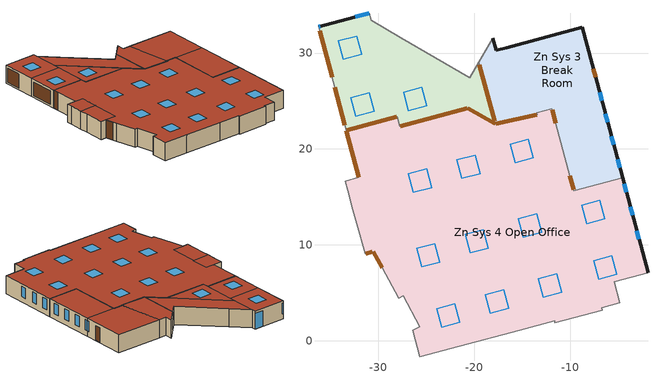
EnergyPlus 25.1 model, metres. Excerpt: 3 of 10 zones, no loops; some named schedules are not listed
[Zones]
Zn Sys 1 Reception
 floor outside (OtherFloorU071): -29.4,28.42 -28.04,23.35 -33.35,21.92 -34.71,27 z0; -30.94,34.15 -29.4,28.42 -34.71,27 -36.25,32.73 z0; -30.75,33.44 -27.69,31.61 -20.47,27.43 -19.53,29.03 -17.81,22.59 -29.7,29.53 z0; -29.7,29.53 -20.69,24.28 -27.78,22.38 z0
 wall outside (MetalFrameWallU055): -30.94,34.15 -36.25,32.73 z0:3.05
 wall to Zn Sys 4 Open Office (MetalFrameWallInterior): -33.35,21.92 -28.04,23.35 -27.78,22.38 -20.69,24.28 -17.81,22.59 z0:3.05
 wall to Zn Sys 9 Library (MetalFrameWallInterior): -36.25,32.73 -34.71,27 -33.35,21.92 z0:3.05
 wall to Zn Sys 2 Conference (MetalFrameWallInterior): -19.53,29.03 -20.47,27.43 -27.69,31.61 -30.75,33.44 -30.94,34.15 z0:3.05
 wall to Zn Sys 3 Break Room (MetalFrameWallInterior): -17.81,22.59 -19.53,29.03 z0:3.05
 window (Exterior Window - Fixed): -30.94,34.15 -32.4,33.76 z0:2.68; -36.08,32.77 -36.25,32.73 z0.91:2.68
 door inside (Interior Door): -33.32,21.94 -28.08,23.34 z0.05:3.02; -36.13,32.3 -34.84,27.47 z0.27:2.67; -34.56,26.44 -33.5,22.46 z0.34:2.63; -17.88,22.86 -19.47,28.79 z0.16:2.87; -20.67,24.26 -17.84,22.61 z0.03:3; -27.73,22.39 -20.76,24.26 z0.05:2.96
 roof outside (FlatNonresWoodFramingAndOtherRoofU028): -33.35,21.92 -28.04,23.35 -29.4,28.42 -34.71,27 z3.05; -34.71,27 -29.4,28.42 -30.94,34.15 -36.25,32.73 z3.05; -17.81,22.59 -19.53,29.03 -20.47,27.43 -27.69,31.61 -30.75,33.44 -29.7,29.53 z3.05; -27.78,22.38 -20.69,24.28 -29.7,29.53 z3.05
 skylight (Skylight - Fixed): -32.36,23.43 -30.44,23.95 -30.96,25.87 -32.87,25.35 z3.05; -33.66,29.35 -31.75,29.86 -32.26,31.77 -34.17,31.26 z3.05; -26.87,23.97 -24.94,24.49 -25.46,26.41 -27.39,25.89 z3.05
Zn Sys 3 Break Room
 floor outside (OtherFloorU071): -18.07,31.53 -17.74,30.27 -16.61,30.57 -13.43,23.58 -17.81,22.59 -19.53,29.03 z0; -8.76,32.68 -6.84,25.54 -13.51,23.75 -16.61,30.57 z0; -6.84,25.54 -4.55,16.99 -9.62,15.63 -11.91,24.18 z0
 wall outside (MetalFrameWallU055): -4.55,16.99 -6.84,25.54 -8.76,32.68 -16.61,30.57 -17.74,30.27 -18.07,31.53 z0:3.05
 wall to Zn Sys 2 Conference (MetalFrameWallInterior): -18.07,31.53 -19.53,29.03 z0:3.05
 wall to Zn Sys 4 Open Office (MetalFrameWallInterior): -17.81,22.59 -13.43,23.58 -13.51,23.75 -11.91,24.18 -9.62,15.63 -4.55,16.99 z0:3.05
 window (Exterior Window - Fixed): -4.84,18.05 -5.07,18.94 / -5.47,20.42 -5.71,21.3 / -6.1,22.78 -6.34,23.66 / -6.71,25.03 -6.84,25.54 / -6.84,25.54 -6.94,25.92 z0.91:2.68
 door inside (Interior Door): -17.75,22.6 -13.5,23.56 z0.04:3; -10.03,17.18 -9.66,15.76 z0.18:2.86; -11.88,24.07 -11.51,22.69 z0.16:2.92
 door (ExtOpaqueDoorU070): -7.36,27.47 -7.6,28.36 z0.15:2.59
 roof outside (FlatNonresWoodFramingAndOtherRoofU028): -17.81,22.59 -13.43,23.58 -16.61,30.57 -17.74,30.27 -18.07,31.53 -19.53,29.03 z3.05; -13.51,23.75 -6.84,25.54 -8.76,32.68 -16.61,30.57 z3.05; -9.62,15.63 -4.55,16.99 -6.84,25.54 -11.91,24.18 z3.05
Zn Sys 4 Open Office
 floor outside (OtherFloorU071): -20.69,24.28 -17.81,22.59 -13.43,23.58 -13.51,23.75 -11.91,24.18 -9.62,15.63 -4.55,16.99 -1.89,7.07 -5.4,6.13 -4.82,3.95 -6.71,3.44 -6.64,3.19 -11.59,1.86 -11.64,2.09 -15.24,1.12 -21.58,-0.58 -25.68,-1.67 -26.42,1.08 -25.68,1.48 -27.43,4.7 -27.88,4.45 -29.6,7.61 -30.56,9.29 -28.58,9.82 -30.62,17.41 -32.04,17.03 -33.35,21.92 -28.04,23.35 -27.78,22.38 z0; -30.62,17.41 -29.81,14.42 -32.67,13.65 -33.22,15.69 -33.47,16.65 z0; -29.81,14.42 -28.58,9.82 -31.4,9.06 -32.28,12.18 -32.67,13.65 z0
 wall outside (MetalFrameWallU055): -1.89,7.07 -4.55,16.99 z0:3.05
 wall to Zn Sys 6 Conference-Support (MetalFrameWallInterior): -4.82,3.95 -5.4,6.13 -1.89,7.07 / -25.68,-1.67 -21.58,-0.58 -15.24,1.12 -11.64,2.09 -11.59,1.86 -6.64,3.19 z0:3.05
 wall to Zn Sys 7 Restrooms (WoodFrameIntWallU099): -6.64,3.19 -6.71,3.44 -4.82,3.95 z0:3.05
 wall to Zn Sys 5 Conference-Office (MetalFrameWallInterior): -31.4,9.06 -30.56,9.29 -29.6,7.61 -27.88,4.45 -27.43,4.7 -25.68,1.48 -26.42,1.08 -25.68,-1.67 z0:3.05
 wall to Zn Sys 8 IT and Elec (MetalFrameWallInterior): -33.22,15.69 -32.67,13.65 -32.28,12.18 z0:3.05
 wall to Zn Sys 9 Library (MetalFrameWallInterior): -33.35,21.92 -32.04,17.03 -33.47,16.65 -33.22,15.69 z0:3.05
 wall to Zn Sys 10 Elec (WoodFrameIntWallU099 Reversed): -32.28,12.18 -31.4,9.06 z0:3.05
 window (Exterior Window - Fixed): -2.84,10.61 -3.08,11.49 / -3.51,13.09 -3.74,13.97 / -4.14,15.46 -4.38,16.35 z0.91:2.68
 door inside (Interior Door): -30.55,9.27 -29.61,7.63 z0.04:3.01; -31.31,9.09 -30.65,9.27 z0.09:2.87; -33.34,21.87 -32.05,17.06 z0.04:2.99
 roof outside (FlatNonresWoodFramingAndOtherRoofU028): -25.68,-1.67 -21.58,-0.58 -15.24,1.12 -11.64,2.09 -11.59,1.86 -6.64,3.19 -6.71,3.44 -4.82,3.95 -5.4,6.13 -1.89,7.07 -4.55,16.99 -9.62,15.63 -11.91,24.18 -13.51,23.75 -13.43,23.58 -17.81,22.59 -20.69,24.28 -27.78,22.38 -28.04,23.35 -33.35,21.92 -32.04,17.03 -30.62,17.41 -28.58,9.82 -30.56,9.29 -29.6,7.61 -27.88,4.45 -27.43,4.7 -25.68,1.48 -26.42,1.08 z3.05; -32.67,13.65 -29.81,14.42 -30.62,17.41 -33.47,16.65 -33.22,15.69 z3.05; -31.4,9.06 -28.58,9.82 -29.81,14.42 -32.67,13.65 -32.28,12.18 z3.05
 skylight (Skylight - Fixed): -26.37,15.47 -24.46,15.98 -24.98,17.91 -26.89,17.4 z3.05; -21.29,16.92 -19.39,17.44 -19.91,19.37 -21.81,18.86 z3.05; -7.05,6.42 -5.15,6.93 -5.66,8.86 -7.57,8.35 z3.05; -15.76,18.58 -13.85,19.09 -14.37,21.03 -16.28,20.51 z3.05; -14.9,10.81 -13,11.32 -13.51,13.25 -15.42,12.74 z3.05; -20.44,9.15 -18.53,9.66 -19.05,11.6 -20.95,11.08 z3.05; -25.51,7.7 -23.6,8.21 -24.12,10.14 -26.03,9.63 z3.05; -8.3,12.19 -6.39,12.7 -6.91,14.63 -8.81,14.12 z3.05; -12.8,4.52 -10.89,5.03 -11.41,6.97 -13.32,6.46 z3.05; -18.33,2.87 -16.43,3.38 -16.94,5.31 -18.85,4.8 z3.05; -23.41,1.41 -21.5,1.92 -22.02,3.85 -23.92,3.34 z3.05
[Building]
Building: North Axis {deg}=345; Terrain=Suburbs; Solar Distribution=FullExterior; Maximum Number of Warmup Days=50
[Site:Location]
LOS ANGELES USC: Latitude {deg}=38.69; Longitude {deg}=-121.6; Time Zone {hr}=-8; Elevation {m}=54.5592
[Site:WaterMainsTemperature]
Calculation Method=Schedule; Temperature Schedule=WaterMainCZ09
[SizingPeriod:DesignDay] Day of Month=21; Day Type=SummerDesignDay; Dry-Bulb Temperature Range Modifier Type=DefaultMultipliers; Humidity Condition Type=Wetbulb; Barometric Pressure {Pa}=100663; Wind Speed {m/s}=0.6; Wind Direction {deg}=260; Rain Indicator=No; Snow Indicator=No; Daylight Saving Time Indicator=No; Solar Model Indicator=ASHRAETau; Begin Environment Reset Mode=FullResetAtBeginEnvironment
Name | Month | Maximum Dry-Bulb Temperature {C} | Daily Dry-Bulb Temperature Range {deltaC} | Wetbulb or DewPoint at Maximum Dry-Bulb {C} | ASHRAE Clear Sky Optical Depth for Beam Irradiance (taub) | ASHRAE Clear Sky Optical Depth for Diffuse Irradiance (taud)
LOS ANGELES USC  August .4% Condns DB=>MCWB | 8 | 33.7 | 9.6 | 21.2 | 0.383 | 2.433
LOS ANGELES USC  July .4% Condns DB=>MCWB | 7 | 33.8 | 9.2 | 22.1 | 0.402 | 2.401
LOS ANGELES USC  June .4% Condns DB=>MCWB | 6 | 32.3 | 8.2 | 20.7 | 0.405 | 2.324
LOS ANGELES USC  November .4% Condns DB=>MCWB | 11 | 31.9 | 10.4 | 15.4 | 0.325 | 2.558
[Material]
Name | Roughness | Thickness {m} | Conductivity {W/m-K} | Density {kg/m3} | Specific Heat {J/kg-K} | Thermal Absorptance | Solar Absorptance | Visible Absorptance
Air - Metal Wall Framing - 16 or 24 in. OC; Air - Metal Wall Framing - 16 or 24 in. OC 1 | Smooth | 0.1397 | 1.22017 | 1.28148 | 1004.832 | 0.9 | 0.7 | 0.7
Carpet - 3/4 in. | Smooth | 0.01905 | 0.0455183 | 288.332 | 1381.644 | 0.9 | 0.7 | 0.8
Compliance Insulation R0.02 | Smooth | 8.10768e-05 | 0.0230188 | 16.0185 | 1130.436 | 0.9 | 0.7 | 0.7
Compliance Insulation R1.41 | Smooth | 0.00571591 | 0.0230188 | 16.0185 | 1130.436 | 0.9 | 0.7 | 0.7
Compliance Insulation R14.60 | Smooth | 0.0591861 | 0.0230188 | 16.0185 | 1130.436 | 0.9 | 0.7 | 0.7
Compliance Insulation R34.93 | Smooth | 0.141601 | 0.0230188 | 16.0185 | 1130.436 | 0.9 | 0.7 | 0.8
Compliance Insulation R9.83 | MediumRough | 0.0398691 | 0.0230188 | 16.0185 | 1130.436 | 0.9 | 0.7 | 0.8
Gypsum Board - 1/2 in.; Gypsum Board - 1/2 in. 2 | Smooth | 0.0127 | 0.158656 | 640.739 | 1130.436 | 0.9 | 0.7 | 0.8
Gypsum Board - 1/2 in. 1 | MediumRough | 0.0127 | 0.158656 | 640.739 | 1130.436 | 0.9 | 0.7 | 0.8
Gypsum Board - 5/8 in. | MediumRough | 0.016002 | 0.158656 | 640.739 | 1130.436 | 0.9 | 0.7 | 0.8
Metal Standing Seam - 1/16 in. | MediumRough | 0.0015875 | 2.21534 | 7820.53 | 502.416 | 0.75 | 0.37 | 0.75
Plywood - 5/8 in. | Smooth | 0.016002 | 0.11544 | 480.554 | 1884.06 | 0.9 | 0.7 | 0.7
Stucco - 7/8 in. | MediumRough | 0.022352 | 0.700948 | 1855.1 | 837.36 | 0.9 | 0.7 | 0.8
[Material:NoMass] Thermal Absorptance=0.9; Solar Absorptance=0.7; Visible Absorptance=0.7
Name | Roughness | Thermal Resistance {m2-K/W}
ExtOpaqueDoorU070 Material | MediumSmooth | 0.101893
Interior Door Material | MediumSmooth | 0.290583
Wood Frame w/ R11.25 | Smooth | 1.26865
[WindowMaterial:SimpleGlazingSystem]
Name | U-Factor {W/m2-K} | Solar Heat Gain Coefficient | Visible Transmittance
Exterior Window - Fixed Material | 1.93061 | 0.22 | 0.42
Skylight - Fixed Material | 3.29339 | 0.25 | 0.49
[Construction]
Exterior Window - Fixed: Exterior Window - Fixed Material
ExtOpaqueDoorU070: ExtOpaqueDoorU070 Material
FlatNonresWoodFramingAndOtherRoofU028: Metal Standing Seam - 1/16 in., Compliance Insulation R34.93
Interior Door: Interior Door Material
MetalFrameWallInterior: Gypsum Board - 5/8 in., Air - Metal Wall Framing - 16 or 24 in. OC 1, Gypsum Board - 5/8 in.
MetalFrameWallU055: Stucco - 7/8 in., Compliance Insulation R14.60, Compliance Insulation R1.41, Compliance Insulation R0.02, Compliance Insulation R0.02, Air - Metal Wall Framing - 16 or 24 in. OC, Gypsum Board - 1/2 in.
OtherFloorU071: Compliance Insulation R9.83, Plywood - 5/8 in., Carpet - 3/4 in.
Skylight - Fixed: Skylight - Fixed Material
WoodFrameIntWallU099: Gypsum Board - 1/2 in. 1, Wood Frame w/ R11.25, Gypsum Board - 1/2 in. 2
WoodFrameIntWallU099 Reversed: Gypsum Board - 1/2 in. 2, Wood Frame w/ R11.25, Gypsum Board - 1/2 in. 1
[Zone] Multiplier=1; Part of Total Floor Area=Yes
Zn Sys 1 Reception; Zn Sys 3 Break Room; Zn Sys 4 Open Office
[InternalMass] Construction=MetalFrameWallInterior
Name | Zone or ZoneList | Surface Area {m2}
Merged RC000000_W20 - RC000000_W20 Reversed | Zn Sys 1 Reception | 16.013
Merged ST000011_W31 - ST000011_W31 Reversed | Zn Sys 1 Reception | 12.3462
Merged ST000011_W32 - ST000011_W32 Reversed | Zn Sys 1 Reception | 3.4848
Merged ST000011_W40 - ST000011_W40 Reversed | Zn Sys 1 Reception | 16.7639
Merged ST000017_W20 Reversed - ST000017_W20 Reversed Reversed | Zn Sys 1 Reception | 31.7678
Merged ST000014_W60 - ST000014_W60 Reversed | Zn Sys 3 Break Room | 22.8491
Merged ST000015_W41 - ST000015_W41 Reversed | Zn Sys 3 Break Room | 15.9905
Merged ST00000D_W41 Reversed - ST00000D_W41 Reversed Reversed | Zn Sys 4 Open Office | 4.5041
Merged ST00000D_W50 Reversed - ST00000D_W50 Reversed Reversed | Zn Sys 4 Open Office | 9.44485
Merged ST00000E_W31 Reversed - ST00000E_W31 Reversed Reversed | Zn Sys 4 Open Office | 6.24702
Merged ST00000E_W40 Reversed - ST00000E_W40 Reversed Reversed | Zn Sys 4 Open Office | 14.5078
Merged ST00000E_W50 - ST00000E_W50 Reversed | Zn Sys 4 Open Office | 9.01534
[People] Number of People Schedule=OfficeOccupancy; Number of People Calculation Method=People; Fraction Radiant=0.3
Name | Zone or ZoneList or Space or SpaceList | Number of People | Sensible Heat Fraction | Activity Level Schedule
Zn 101 Reception Space People | Zn Sys 1 Reception | 11.5878 | 0.5 | Zn 101 Reception Space People Activity Level
Zn 102 Mail Space People | Zn Sys 1 Reception | 0.622038 | 0.555556 | Zn 102 Mail Space People Activity Level
Zn 103 Copy_Print Space People | Zn Sys 1 Reception | 0.584611 | 0.555556 | Zn 103 Copy_Print Space People Activity Level
Zn 104 Corridor Space People | Zn Sys 1 Reception | 2.18856 | 0.5 | Zn 104 Corridor Space People Activity Level
Zn 107 Storage Space People | Zn Sys 3 Break Room | 1.58042 | 0.555556 | Zn 107 Storage Space People Activity Level
Zn 108 Break Room Space People | Zn Sys 3 Break Room | 19.7483 | 0.5 | Zn 108 Break Room Space People Activity Level
Zn 109 Dining Space People | Zn Sys 3 Break Room | 16.4928 | 0.5 | Zn 109 Dining Space People Activity Level
Zn 111 Open Office Space People | Zn Sys 4 Open Office | 28.5639 | 0.555556 | Zn 111 Open Office Space People Activity Level
Zn 126 Copy Space People | Zn Sys 4 Open Office | 0.30167 | 0.555556 | Zn 126 Copy Space People Activity Level
Zn 127 Huddle Space People | Zn Sys 4 Open Office | 3.25503 | 0.6125 | Zn 127 Huddle Space People Activity Level
[Lights] Schedule=OfficeLights; Design Level Calculation Method=LightingLevel; Return Air Fraction=0; Fraction Radiant=0.97; Fraction Replaceable=1
Name | Zone or ZoneList or Space or SpaceList | Lighting Level {W}
Zn 101 Reception Space Regulated Lights | Zn Sys 1 Reception | 245.802
Zn 102 Mail Space Regulated Lights | Zn Sys 1 Reception | 124.408
Zn 103 Copy_Print Space Regulated Lights | Zn Sys 1 Reception | 116.922
Zn 104 Corridor Space Regulated Lights | Zn Sys 1 Reception | 175.085
Zn 107 Storage Space Regulated Lights | Zn Sys 3 Break Room | 126.433
Zn 108 Break Room Space Regulated Lights | Zn Sys 3 Break Room | 329.139
Zn 109 Dining Space Regulated Lights | Zn Sys 3 Break Room | 274.88
Zn 111 Open Office Space Regulated Lights | Zn Sys 4 Open Office | 3427.67
Zn 126 Copy Space Regulated Lights | Zn Sys 4 Open Office | 60.3341
Zn 127 Huddle Space Regulated Lights | Zn Sys 4 Open Office | 73.978
[ElectricEquipment] Schedule=OfficeReceptacle; Design Level Calculation Method=EquipmentLevel; Fraction Latent=0; Fraction Radiant=0.2; Fraction Lost=0
Name | Zone or ZoneList or Space or SpaceList | Design Level {W}
Zn 101 Reception Space Recepticle Loads | Zn Sys 1 Reception | 175.573
Zn 102 Mail Space Recepticle Loads | Zn Sys 1 Reception | 62.2038
Zn 103 Copy_Print Space Recepticle Loads | Zn Sys 1 Reception | 58.4611
Zn 107 Storage Space Recepticle Loads | Zn Sys 3 Break Room | 63.2166
Zn 108 Break Room Space Recepticle Loads | Zn Sys 3 Break Room | 598.434
Zn 109 Dining Space Recepticle Loads | Zn Sys 3 Break Room | 499.782
Zn 111 Open Office Space Recepticle Loads | Zn Sys 4 Open Office | 8569.18
Zn 126 Copy Space Recepticle Loads | Zn Sys 4 Open Office | 30.167
Zn 127 Huddle Space Recepticle Loads | Zn Sys 4 Open Office | 98.6374
[ZoneInfiltration:DesignFlowRate] Schedule=OfficeInfiltration; Design Flow Rate Calculation Method=Flow/Zone; Constant Term Coefficient=0; Temperature Term Coefficient=0; Velocity Term Coefficient=0.224052; Velocity Squared Term Coefficient=0; Density Basis=Outdoor
Name | Zone or ZoneList or Space or SpaceList | Design Flow Rate {m3/s}
Zn 101 Reception Space Space Infiltration Design Flow Rate 1 | Zn Sys 1 Reception | 0.0200301
Zn 102 Mail Space Space Infiltration Design Flow Rate 1; Zn 103 Copy_Print Space Space Infiltration Design Flow Rate 1; Zn 104 Corridor Space Space Infiltration Design Flow Rate 1 | Zn Sys 1 Reception | 0
Zn 107 Storage Space Space Infiltration Design Flow Rate 1 | Zn Sys 3 Break Room | 0.00895128
Zn 108 Break Room Space Space Infiltration Design Flow Rate 1 | Zn Sys 3 Break Room | 0.0565521
Zn 109 Dining Space Space Infiltration Design Flow Rate 1 | Zn Sys 3 Break Room | 0.0322313
Zn 111 Open Office Space Space Infiltration Design Flow Rate 1 | Zn Sys 4 Open Office | 0.0374025
Zn 126 Copy Space Space Infiltration Design Flow Rate 1; Zn 127 Huddle Space Space Infiltration Design Flow Rate 1 | Zn Sys 4 Open Office | 0
[Schedule:Year]
OfficeOccupancy: OfficeOccupancyWk, 1, 1, 12, 31
Zn 101 Reception Space People Activity Level: Zn 101 Reception Space People Activity Level Week Rule - Jan1-Dec31, 1, 1, 12, 31
Zn 102 Mail Space People Activity Level: Zn 102 Mail Space People Activity Level Week Rule - Jan1-Dec31, 1, 1, 12, 31
Zn 103 Copy_Print Space People Activity Level: Zn 103 Copy_Print Space People Activity Level Week Rule - Jan1-Dec31, 1, 1, 12, 31
Zn 104 Corridor Space People Activity Level: Zn 104 Corridor Space People Activity Level Week Rule - Jan1-Dec31, 1, 1, 12, 31
OfficeLights: OfficeLightsWk, 1, 1, 12, 31
OfficeReceptacle: OfficeReceptacleWk, 1, 1, 12, 31
Zn 107 Storage Space People Activity Level: Zn 107 Storage Space People Activity Level Week Rule - Jan1-Dec31, 1, 1, 12, 31
Zn 108 Break Room Space People Activity Level: Zn 108 Break Room Space People Activity Level Week Rule - Jan1-Dec31, 1, 1, 12, 31
Zn 109 Dining Space People Activity Level: Zn 109 Dining Space People Activity Level Week Rule - Jan1-Dec31, 1, 1, 12, 31
Zn 111 Open Office Space People Activity Level: Zn 111 Open Office Space People Activity Level Week Rule - Jan1-Dec31, 1, 1, 12, 31
Zn 126 Copy Space People Activity Level: Zn 126 Copy Space People Activity Level Week Rule - Jan1-Dec31, 1, 1, 12, 31
Zn 127 Huddle Space People Activity Level: Zn 127 Huddle Space People Activity Level Week Rule - Jan1-Dec31, 1, 1, 12, 31
OfficeInfiltration: OfficeInfiltrationWk, 1, 1, 12, 31
WaterMainCZ09: WaterMainCZ09JanWk, 1, 1, 1, 31, WaterMainCZ09FebWk, 2, 1, 2, 28, WaterMainCZ09MarWk, 3, 1, 3, 31, WaterMainCZ09AprWk, 4, 1, 4, 30, WaterMainCZ09MayWk, 5, 1, 5, 31, WaterMainCZ09JunWk, 6, 1, 6, 30, WaterMainCZ09JulWk, 7, 1, 7, 31, WaterMainCZ09AugWk, 8, 1, 8, 31, WaterMainCZ09SepWk, 9, 1, 9, 30, WaterMainCZ09OctWk, 10, 1, 10, 31, WaterMainCZ09NovWk, 11, 1, 11, 30, WaterMainCZ09DecWk, 12, 1, 12, 31
[Schedule:Week:Daily]
OfficeOccupancyWk: OfficeOccupancySun, OfficeOccupancyWD, OfficeOccupancyWD, OfficeOccupancyWD, OfficeOccupancyWD, OfficeOccupancyWD, OfficeOccupancySat, OfficeOccupancySun, OnDay, OffDay, OfficeOccupancySun, OfficeOccupancySun
Zn 101 Reception Space People Activity Level Week Rule - Jan1-Dec31: Zn 101 Reception Space People Activity Level Default Day, Zn 101 Reception Space People Activity Level Default Day, Zn 101 Reception Space People Activity Level Default Day, Zn 101 Reception Space People Activity Level Default Day, Zn 101 Reception Space People Activity Level Default Day, Zn 101 Reception Space People Activity Level Default Day, Zn 101 Reception Space People Activity Level Default Day, Zn 101 Reception Space People Activity Level Default Day, Zn 101 Reception Space People Activity Level Default Day, Zn 101 Reception Space People Activity Level Default Day, Zn 101 Reception Space People Activity Level Default Day, Zn 101 Reception Space People Activity Level Default Day
Zn 102 Mail Space People Activity Level Week Rule - Jan1-Dec31: Zn 102 Mail Space People Activity Level Default Day, Zn 102 Mail Space People Activity Level Default Day, Zn 102 Mail Space People Activity Level Default Day, Zn 102 Mail Space People Activity Level Default Day, Zn 102 Mail Space People Activity Level Default Day, Zn 102 Mail Space People Activity Level Default Day, Zn 102 Mail Space People Activity Level Default Day, Zn 102 Mail Space People Activity Level Default Day, Zn 102 Mail Space People Activity Level Default Day, Zn 102 Mail Space People Activity Level Default Day, Zn 102 Mail Space People Activity Level Default Day, Zn 102 Mail Space People Activity Level Default Day
Zn 103 Copy_Print Space People Activity Level Week Rule - Jan1-Dec31: Zn 103 Copy_Print Space People Activity Level Default Day, Zn 103 Copy_Print Space People Activity Level Default Day, Zn 103 Copy_Print Space People Activity Level Default Day, Zn 103 Copy_Print Space People Activity Level Default Day, Zn 103 Copy_Print Space People Activity Level Default Day, Zn 103 Copy_Print Space People Activity Level Default Day, Zn 103 Copy_Print Space People Activity Level Default Day, Zn 103 Copy_Print Space People Activity Level Default Day, Zn 103 Copy_Print Space People Activity Level Default Day, Zn 103 Copy_Print Space People Activity Level Default Day, Zn 103 Copy_Print Space People Activity Level Default Day, Zn 103 Copy_Print Space People Activity Level Default Day
Zn 104 Corridor Space People Activity Level Week Rule - Jan1-Dec31: Zn 104 Corridor Space People Activity Level Default Day, Zn 104 Corridor Space People Activity Level Default Day, Zn 104 Corridor Space People Activity Level Default Day, Zn 104 Corridor Space People Activity Level Default Day, Zn 104 Corridor Space People Activity Level Default Day, Zn 104 Corridor Space People Activity Level Default Day, Zn 104 Corridor Space People Activity Level Default Day, Zn 104 Corridor Space People Activity Level Default Day, Zn 104 Corridor Space People Activity Level Default Day, Zn 104 Corridor Space People Activity Level Default Day, Zn 104 Corridor Space People Activity Level Default Day, Zn 104 Corridor Space People Activity Level Default Day
Zn 107 Storage Space People Activity Level Week Rule - Jan1-Dec31: Zn 107 Storage Space People Activity Level Default Day, Zn 107 Storage Space People Activity Level Default Day, Zn 107 Storage Space People Activity Level Default Day, Zn 107 Storage Space People Activity Level Default Day, Zn 107 Storage Space People Activity Level Default Day, Zn 107 Storage Space People Activity Level Default Day, Zn 107 Storage Space People Activity Level Default Day, Zn 107 Storage Space People Activity Level Default Day, Zn 107 Storage Space People Activity Level Default Day, Zn 107 Storage Space People Activity Level Default Day, Zn 107 Storage Space People Activity Level Default Day, Zn 107 Storage Space People Activity Level Default Day
Zn 108 Break Room Space People Activity Level Week Rule - Jan1-Dec31: Zn 108 Break Room Space People Activity Level Default Day, Zn 108 Break Room Space People Activity Level Default Day, Zn 108 Break Room Space People Activity Level Default Day, Zn 108 Break Room Space People Activity Level Default Day, Zn 108 Break Room Space People Activity Level Default Day, Zn 108 Break Room Space People Activity Level Default Day, Zn 108 Break Room Space People Activity Level Default Day, Zn 108 Break Room Space People Activity Level Default Day, Zn 108 Break Room Space People Activity Level Default Day, Zn 108 Break Room Space People Activity Level Default Day, Zn 108 Break Room Space People Activity Level Default Day, Zn 108 Break Room Space People Activity Level Default Day
Zn 109 Dining Space People Activity Level Week Rule - Jan1-Dec31: Zn 109 Dining Space People Activity Level Default Day, Zn 109 Dining Space People Activity Level Default Day, Zn 109 Dining Space People Activity Level Default Day, Zn 109 Dining Space People Activity Level Default Day, Zn 109 Dining Space People Activity Level Default Day, Zn 109 Dining Space People Activity Level Default Day, Zn 109 Dining Space People Activity Level Default Day, Zn 109 Dining Space People Activity Level Default Day, Zn 109 Dining Space People Activity Level Default Day, Zn 109 Dining Space People Activity Level Default Day, Zn 109 Dining Space People Activity Level Default Day, Zn 109 Dining Space People Activity Level Default Day
Zn 111 Open Office Space People Activity Level Week Rule - Jan1-Dec31: Zn 111 Open Office Space People Activity Level Default Day, Zn 111 Open Office Space People Activity Level Default Day, Zn 111 Open Office Space People Activity Level Default Day, Zn 111 Open Office Space People Activity Level Default Day, Zn 111 Open Office Space People Activity Level Default Day, Zn 111 Open Office Space People Activity Level Default Day, Zn 111 Open Office Space People Activity Level Default Day, Zn 111 Open Office Space People Activity Level Default Day, Zn 111 Open Office Space People Activity Level Default Day, Zn 111 Open Office Space People Activity Level Default Day, Zn 111 Open Office Space People Activity Level Default Day, Zn 111 Open Office Space People Activity Level Default Day
Zn 126 Copy Space People Activity Level Week Rule - Jan1-Dec31: Zn 126 Copy Space People Activity Level Default Day, Zn 126 Copy Space People Activity Level Default Day, Zn 126 Copy Space People Activity Level Default Day, Zn 126 Copy Space People Activity Level Default Day, Zn 126 Copy Space People Activity Level Default Day, Zn 126 Copy Space People Activity Level Default Day, Zn 126 Copy Space People Activity Level Default Day, Zn 126 Copy Space People Activity Level Default Day, Zn 126 Copy Space People Activity Level Default Day, Zn 126 Copy Space People Activity Level Default Day, Zn 126 Copy Space People Activity Level Default Day, Zn 126 Copy Space People Activity Level Default Day
